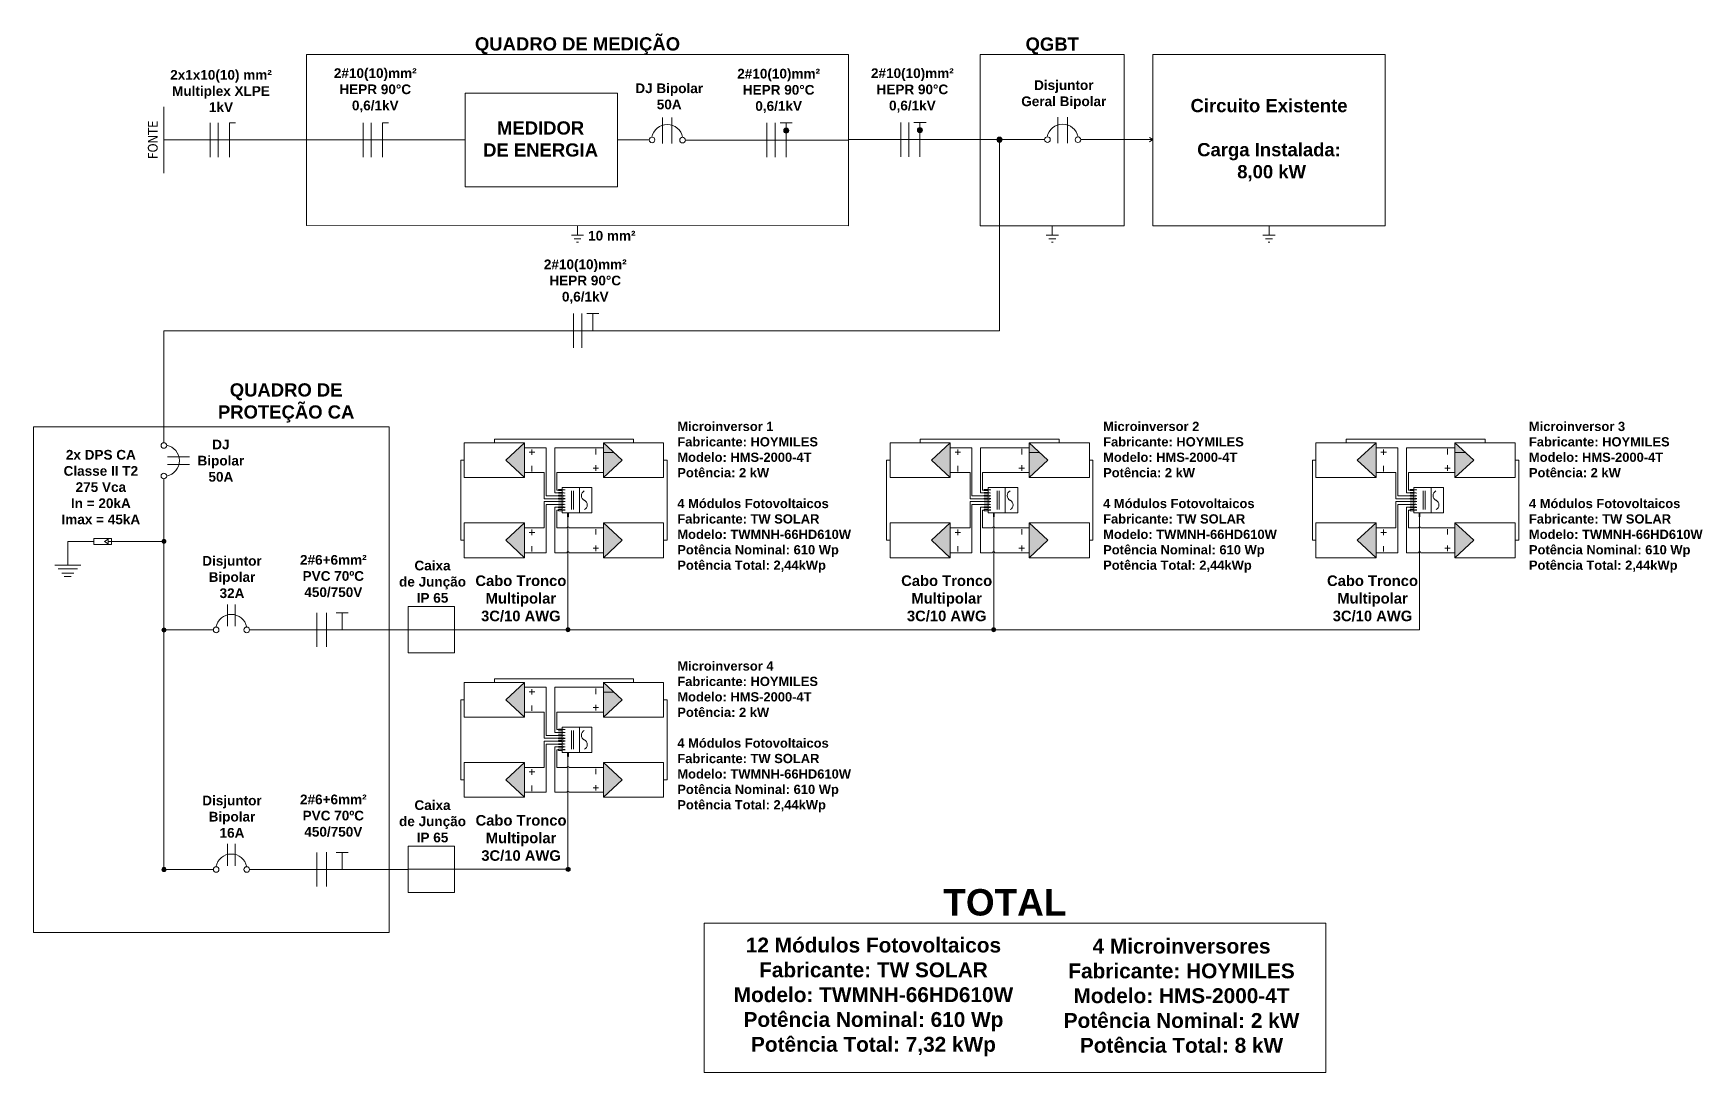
# Model space of a CAD drawing. Header units: millimetres. Extents: x 3949 to 5400, y -1969 to -943.
# Drawn here: x 5318.8 to 5400.1, y -1937.2 to -1886.6 of the extents above; entities that cross this region are included whole.
import ezdxf

# ---------------------------------------------------------------- set-up
doc = ezdxf.new("R2010")
doc.units = ezdxf.units.MM
doc.layers.add('DESENHO', color=7, linetype='Continuous', lineweight=0)
doc.styles.add('Annotative', font='arial.ttf')
doc.styles.add('PDF Arial', font='arial.ttf')
doc.styles.get("Standard").update_dxf_attribs({"font": 'arial.ttf'})

msp = doc.modelspace()

# ---------------------------------------------------------------- hatches: boundary and pattern name
at = {"layer": 'DESENHO', "lineweight": 0}
h = msp.add_hatch(color=256, dxfattribs=at)
h.dxf.hatch_style = 1
h.paths.add_polyline_path([(5355.499, -1891.204, 0.414214), (5355.374, -1891.329, 0.414214), (5355.499, -1891.454)])
h.paths.add_polyline_path([(5355.624, -1891.329, 0.414214), (5355.499, -1891.204), (5355.499, -1891.454, 0.414214)])
h = msp.add_hatch(color=256, dxfattribs=at)
h.dxf.hatch_style = 1
h.paths.add_polyline_path([(5362.013, -1891.181, 0.414214), (5361.888, -1891.306, 0.414214), (5362.013, -1891.431)])
h.paths.add_polyline_path([(5362.138, -1891.306, 0.414214), (5362.013, -1891.181), (5362.013, -1891.431, 0.414214)])
h = msp.add_hatch(color=256, dxfattribs=at)
h.dxf.hatch_style = 1
h.paths.add_polyline_path([(5366.011, -1891.77, 0.414214), (5365.886, -1891.645), (5365.886, -1891.895, 0.414214)])
h.paths.add_polyline_path([(5365.886, -1891.645, 0.414214), (5365.761, -1891.77, 0.414214), (5365.886, -1891.895)])
h = msp.add_hatch(color=7, dxfattribs=at)
h.dxf.hatch_style = 1
h.paths.add_polyline_path([(5341.831, -1907.38), (5342.746, -1908.225), (5342.746, -1906.536)])
h = msp.add_hatch(dxfattribs=at)
h.set_pattern_fill('ANGLE', scale=1.5, angle=180)
h.set_pattern_definition([(180, (9995.031, 900.95), (-4e-15, -10.4775), [7.62, -2.8575]), (270, (9995.031, 900.95), (10.4775, -4e-15), [7.62, -2.8575])])
h.paths.add_polyline_path([(5346.59, -1906.536), (5346.59, -1908.225), (5347.505, -1907.38)])
h = msp.add_hatch(color=7, dxfattribs=at)
h.dxf.hatch_style = 1
h.paths.add_polyline_path([(5347.505, -1907.38), (5346.59, -1906.536), (5346.59, -1908.225)])
h = msp.add_hatch(color=7, dxfattribs=at)
h.dxf.hatch_style = 1
h.paths.add_polyline_path([(5362.576, -1907.38), (5363.491, -1908.225), (5363.491, -1906.536)])
h = msp.add_hatch(dxfattribs=at)
h.set_pattern_fill('ANGLE', scale=1.5, angle=180)
h.set_pattern_definition([(180, (10015.776, 900.95), (-4e-15, -10.4775), [7.62, -2.8575]), (270, (10015.776, 900.95), (10.4775, -4e-15), [7.62, -2.8575])])
h.paths.add_polyline_path([(5367.334, -1906.536), (5367.334, -1908.225), (5368.25, -1907.38)])
h = msp.add_hatch(color=7, dxfattribs=at)
h.dxf.hatch_style = 1
h.paths.add_polyline_path([(5368.25, -1907.38), (5367.334, -1906.536), (5367.334, -1908.225)])
h = msp.add_hatch(color=7, dxfattribs=at)
h.dxf.hatch_style = 1
h.paths.add_polyline_path([(5383.321, -1907.38), (5384.236, -1908.225), (5384.236, -1906.536)])
h = msp.add_hatch(dxfattribs=at)
h.set_pattern_fill('ANGLE', scale=1.5, angle=180)
h.set_pattern_definition([(180, (10036.521, 900.95), (-4e-15, -10.4775), [7.62, -2.8575]), (270, (10036.521, 900.95), (10.4775, -4e-15), [7.62, -2.8575])])
h.paths.add_polyline_path([(5388.079, -1906.536), (5388.079, -1908.225), (5388.994, -1907.38)])
h = msp.add_hatch(color=7, dxfattribs=at)
h.dxf.hatch_style = 1
h.paths.add_polyline_path([(5388.994, -1907.38), (5388.079, -1906.536), (5388.079, -1908.225)])
h = msp.add_hatch(color=7, dxfattribs=at)
h.dxf.hatch_style = 1
h.paths.add_polyline_path([(5341.831, -1911.289), (5342.746, -1910.444), (5342.746, -1912.134)])
h = msp.add_hatch(color=7, dxfattribs=at)
h.dxf.hatch_style = 1
h.paths.add_polyline_path([(5347.505, -1911.289), (5346.59, -1912.134), (5346.59, -1910.444)])
h = msp.add_hatch(color=7, dxfattribs=at)
h.dxf.hatch_style = 1
h.paths.add_polyline_path([(5362.576, -1911.289), (5363.491, -1910.444), (5363.491, -1912.134)])
h = msp.add_hatch(color=7, dxfattribs=at)
h.dxf.hatch_style = 1
h.paths.add_polyline_path([(5368.25, -1911.289), (5367.334, -1912.134), (5367.334, -1910.444)])
h = msp.add_hatch(color=7, dxfattribs=at)
h.dxf.hatch_style = 1
h.paths.add_polyline_path([(5383.321, -1911.289), (5384.236, -1910.444), (5384.236, -1912.134)])
h = msp.add_hatch(color=7, dxfattribs=at)
h.dxf.hatch_style = 1
h.paths.add_polyline_path([(5388.994, -1911.289), (5388.079, -1912.134), (5388.079, -1910.444)])
h = msp.add_hatch(color=5, dxfattribs=at)
h.dxf.hatch_style = 1
h.paths.add_polyline_path([(5325.28, -1911.341, 1), (5325.081, -1911.341, 1)])
h = msp.add_hatch(color=5, dxfattribs=at)
h.dxf.hatch_style = 1
h.paths.add_polyline_path([(5325.28, -1915.655, 1), (5325.081, -1915.655, 1)])
h = msp.add_hatch(color=5, dxfattribs=at)
h.dxf.hatch_style = 1
h.paths.add_polyline_path([(5344.964, -1915.644, 1), (5344.765, -1915.644, 1)])
h = msp.add_hatch(color=5, dxfattribs=at)
h.dxf.hatch_style = 1
h.paths.add_polyline_path([(5365.708, -1915.644, 1), (5365.51, -1915.644, 1)])
h = msp.add_hatch(color=7, dxfattribs=at)
h.dxf.hatch_style = 1
h.paths.add_polyline_path([(5341.831, -1919.052), (5342.746, -1919.897), (5342.746, -1918.207)])
h = msp.add_hatch(dxfattribs=at)
h.set_pattern_fill('ANGLE', scale=1.5, angle=180)
h.set_pattern_definition([(180, (9995.031, 889.279), (-4e-15, -10.4775), [7.62, -2.8575]), (270, (9995.031, 889.279), (10.4775, -4e-15), [7.62, -2.8575])])
h.paths.add_polyline_path([(5346.59, -1918.207), (5346.59, -1919.897), (5347.505, -1919.052)])
h = msp.add_hatch(color=7, dxfattribs=at)
h.dxf.hatch_style = 1
h.paths.add_polyline_path([(5347.505, -1919.052), (5346.59, -1918.207), (5346.59, -1919.897)])
h = msp.add_hatch(color=7, dxfattribs=at)
h.dxf.hatch_style = 1
h.paths.add_polyline_path([(5341.831, -1922.961), (5342.746, -1922.116), (5342.746, -1923.806)])
h = msp.add_hatch(color=7, dxfattribs=at)
h.dxf.hatch_style = 1
h.paths.add_polyline_path([(5347.505, -1922.961), (5346.59, -1923.806), (5346.59, -1922.116)])
h = msp.add_hatch(color=5, dxfattribs=at)
h.dxf.hatch_style = 1
h.paths.add_polyline_path([(5325.28, -1927.326, 1), (5325.081, -1927.326, 1)])
h = msp.add_hatch(color=5, dxfattribs=at)
h.dxf.hatch_style = 1
h.paths.add_polyline_path([(5344.974, -1927.315, 1), (5344.775, -1927.315, 1)])

# ---------------------------------------------------------------- linework, layer by layer
for p, q in [((5325.18, -1893.4), (5325.18, -1890.175)), ((5349.473, -1891.956), (5349.473, -1890.689)), ((5349.929, -1891.956), (5349.929, -1890.689)), ((5368.737, -1891.939), (5368.737, -1890.672)), ((5369.193, -1891.939), (5369.193, -1890.672)), ((5327.431, -1892.622), (5327.431, -1890.953)), ((5327.826, -1892.622), (5327.826, -1890.953)), ((5328.369, -1892.622), (5328.369, -1890.953)), ((5328.369, -1890.953), (5328.666, -1890.953)), ((5334.886, -1892.622), (5334.886, -1890.953)), ((5335.281, -1892.622), (5335.281, -1890.953)), ((5335.824, -1892.622), (5335.824, -1890.953)), ((5335.824, -1890.953), (5336.121, -1890.953)), ((5354.56, -1892.627), (5354.56, -1890.958)), ((5354.955, -1892.627), (5354.955, -1890.958)), ((5355.202, -1890.958), (5355.499, -1890.958)), ((5355.499, -1892.627), (5355.499, -1890.958)), ((5355.499, -1890.958), (5355.795, -1890.958)), ((5361.074, -1892.605), (5361.074, -1890.936)), ((5361.469, -1892.605), (5361.469, -1890.936)), ((5361.716, -1890.936), (5362.013, -1890.936)), ((5362.013, -1892.605), (5362.013, -1890.936)), ((5362.013, -1890.936), (5362.31, -1890.936)), ((5373.356, -1891.77), (5373.189, -1891.668)), ((5373.189, -1891.878), (5373.356, -1891.77)), ((5345.138, -1901.916), (5345.138, -1900.247)), ((5345.533, -1901.916), (5345.533, -1900.247)), ((5345.78, -1900.247), (5346.076, -1900.247)), ((5346.076, -1901.082), (5346.076, -1900.247)), ((5346.076, -1900.247), (5346.373, -1900.247)), ((5321.76, -1911.341), (5320.497, -1911.341)), ((5332.628, -1916.485), (5332.628, -1914.817)), ((5333.103, -1916.485), (5333.103, -1914.816)), ((5333.567, -1914.817), (5333.864, -1914.817)), ((5333.864, -1915.651), (5333.864, -1914.817)), ((5333.864, -1914.817), (5334.16, -1914.817)), ((5332.628, -1928.157), (5332.628, -1926.488)), ((5333.103, -1928.156), (5333.103, -1926.487)), ((5333.567, -1926.488), (5333.864, -1926.488)), ((5333.864, -1927.323), (5333.864, -1926.488)), ((5333.864, -1926.488), (5334.16, -1926.488))]:
    msp.add_line(p, q, dxfattribs=at)
at = {"layer": 'DESENHO', "color": 5, "lineweight": 0}
for p, q in [((5325.18, -1891.787), (5339.858, -1891.787)), ((5348.824, -1891.787), (5347.282, -1891.787)), ((5358.535, -1891.793), (5350.584, -1891.793)), ((5358.535, -1891.77), (5368.088, -1891.77)), ((5365.886, -1891.77), (5365.886, -1901.082)), ((5369.848, -1891.77), (5373.356, -1891.77)), ((5325.18, -1901.082), (5325.18, -1906.532)), ((5325.18, -1901.082), (5365.886, -1901.082)), ((5342.746, -1906.777), (5343.802, -1906.777)), ((5343.802, -1906.777), (5343.802, -1909.118)), ((5344.221, -1908.976), (5344.221, -1906.777)), ((5344.221, -1906.777), (5346.59, -1906.777)), ((5363.491, -1906.777), (5364.547, -1906.777)), ((5364.547, -1906.777), (5364.547, -1909.118)), ((5364.966, -1908.976), (5364.966, -1906.777)), ((5364.966, -1906.777), (5367.334, -1906.777)), ((5384.236, -1906.777), (5385.291, -1906.777)), ((5385.291, -1906.777), (5385.291, -1909.118)), ((5385.711, -1908.976), (5385.711, -1906.777)), ((5385.711, -1906.777), (5388.079, -1906.777)), ((5325.18, -1908.292), (5325.18, -1927.426)), ((5343.707, -1907.984), (5342.746, -1907.984)), ((5343.707, -1909.26), (5343.707, -1907.984)), ((5346.59, -1907.984), (5344.316, -1907.984)), ((5344.316, -1907.984), (5344.316, -1908.841)), ((5364.452, -1907.984), (5363.491, -1907.984)), ((5364.452, -1909.26), (5364.452, -1907.984)), ((5367.334, -1907.984), (5365.061, -1907.984)), ((5365.061, -1907.984), (5365.061, -1908.841)), ((5385.197, -1907.984), (5384.236, -1907.984)), ((5385.197, -1909.26), (5385.197, -1907.984)), ((5388.079, -1907.984), (5385.806, -1907.984)), ((5385.806, -1907.984), (5385.806, -1908.841)), ((5344.397, -1909.26), (5343.707, -1909.26)), ((5344.397, -1909.396), (5343.707, -1909.396)), ((5343.707, -1909.396), (5343.707, -1910.686)), ((5343.802, -1909.118), (5344.397, -1909.118)), ((5344.397, -1908.976), (5344.221, -1908.976)), ((5344.316, -1908.841), (5344.397, -1908.841)), ((5365.142, -1909.26), (5364.452, -1909.26)), ((5365.142, -1909.396), (5364.452, -1909.396)), ((5364.452, -1909.396), (5364.452, -1910.686)), ((5364.547, -1909.118), (5365.142, -1909.118)), ((5365.142, -1908.976), (5364.966, -1908.976)), ((5365.061, -1908.841), (5365.142, -1908.841)), ((5385.887, -1909.26), (5385.197, -1909.26)), ((5385.887, -1909.396), (5385.197, -1909.396)), ((5385.197, -1909.396), (5385.197, -1910.686)), ((5385.291, -1909.118), (5385.887, -1909.118)), ((5385.887, -1908.976), (5385.711, -1908.976)), ((5385.806, -1908.841), (5385.887, -1908.841)), ((5343.802, -1909.545), (5344.397, -1909.545)), ((5343.802, -1911.892), (5343.802, -1909.545)), ((5344.397, -1909.68), (5344.221, -1909.68)), ((5344.221, -1909.68), (5344.221, -1911.892)), ((5344.316, -1910.686), (5344.316, -1909.822)), ((5344.316, -1909.822), (5344.397, -1909.822)), ((5344.864, -1910.147), (5344.864, -1915.644)), ((5364.547, -1909.545), (5365.142, -1909.545)), ((5364.547, -1911.892), (5364.547, -1909.545)), ((5365.142, -1909.68), (5364.966, -1909.68)), ((5364.966, -1909.68), (5364.966, -1911.892)), ((5365.061, -1910.686), (5365.061, -1909.822)), ((5365.061, -1909.822), (5365.142, -1909.822)), ((5365.609, -1910.147), (5365.609, -1915.644)), ((5385.291, -1909.545), (5385.887, -1909.545)), ((5385.291, -1911.892), (5385.291, -1909.545)), ((5385.887, -1909.68), (5385.711, -1909.68)), ((5385.711, -1909.68), (5385.711, -1911.892)), ((5385.806, -1910.686), (5385.806, -1909.822)), ((5385.806, -1909.822), (5385.887, -1909.822)), ((5386.354, -1910.147), (5386.354, -1915.644)), ((5343.707, -1910.686), (5342.746, -1910.686)), ((5344.81, -1910.686), (5344.316, -1910.686)), ((5346.59, -1910.686), (5344.918, -1910.686)), ((5364.452, -1910.686), (5363.491, -1910.686)), ((5365.555, -1910.686), (5365.061, -1910.686)), ((5367.334, -1910.686), (5365.663, -1910.686)), ((5385.197, -1910.686), (5384.236, -1910.686)), ((5386.3, -1910.686), (5385.806, -1910.686)), ((5388.079, -1910.686), (5386.408, -1910.686)), ((5322.63, -1911.341), (5325.18, -1911.341)), ((5342.746, -1911.892), (5343.802, -1911.892)), ((5344.221, -1911.892), (5344.81, -1911.892)), ((5344.918, -1911.892), (5346.59, -1911.892)), ((5363.491, -1911.892), (5364.547, -1911.892)), ((5364.966, -1911.892), (5365.555, -1911.892)), ((5365.663, -1911.892), (5367.334, -1911.892)), ((5384.236, -1911.892), (5385.291, -1911.892)), ((5385.711, -1911.892), (5386.3, -1911.892)), ((5386.408, -1911.892), (5388.079, -1911.892)), ((5325.18, -1915.655), (5327.59, -1915.653)), ((5329.35, -1915.651), (5337.082, -1915.644)), ((5337.082, -1915.644), (5344.765, -1915.644)), ((5344.765, -1915.644), (5365.609, -1915.644)), ((5365.51, -1915.644), (5386.354, -1915.644)), ((5342.746, -1918.449), (5343.802, -1918.449)), ((5343.802, -1918.449), (5343.802, -1920.79)), ((5344.221, -1920.648), (5344.221, -1918.449)), ((5344.221, -1918.449), (5346.59, -1918.449)), ((5343.707, -1919.655), (5342.746, -1919.655)), ((5343.707, -1920.932), (5343.707, -1919.655)), ((5346.59, -1919.655), (5344.316, -1919.655)), ((5344.316, -1919.655), (5344.316, -1920.512)), ((5343.802, -1920.79), (5344.397, -1920.79)), ((5344.397, -1920.648), (5344.221, -1920.648)), ((5344.316, -1920.512), (5344.397, -1920.512)), ((5344.397, -1920.932), (5343.707, -1920.932)), ((5344.397, -1921.067), (5343.707, -1921.067)), ((5343.707, -1921.067), (5343.707, -1922.358)), ((5343.802, -1921.216), (5344.397, -1921.216)), ((5343.802, -1923.564), (5343.802, -1921.216)), ((5344.397, -1921.352), (5344.221, -1921.352)), ((5344.221, -1921.352), (5344.221, -1923.564)), ((5344.316, -1922.358), (5344.316, -1921.494)), ((5344.316, -1921.494), (5344.397, -1921.494)), ((5343.707, -1922.358), (5342.746, -1922.358)), ((5344.81, -1922.358), (5344.316, -1922.358)), ((5344.864, -1921.818), (5344.864, -1927.315)), ((5346.59, -1922.358), (5344.918, -1922.358)), ((5342.746, -1923.564), (5343.802, -1923.564)), ((5344.221, -1923.564), (5344.81, -1923.564)), ((5344.918, -1923.564), (5346.59, -1923.564)), ((5325.18, -1927.326), (5327.59, -1927.324)), ((5329.35, -1927.323), (5337.082, -1927.316)), ((5337.093, -1927.315), (5344.775, -1927.315)), ((5344.775, -1927.315), (5344.974, -1927.315))]:
    msp.add_line(p, q, dxfattribs=at)
at = {"layer": 'DESENHO', "color": 3, "lineweight": 0}
for p, q in [((5345.329, -1896.426), (5345.329, -1895.961)), ((5368.459, -1896.426), (5368.459, -1895.964)), ((5379.019, -1896.426), (5379.019, -1895.964)), ((5345.286, -1896.766), (5345.371, -1896.766)), ((5368.417, -1896.765), (5368.502, -1896.765)), ((5378.977, -1896.765), (5379.062, -1896.765)), ((5348.056, -1906.364), (5341.28, -1906.364)), ((5341.28, -1906.364), (5341.28, -1906.536)), ((5348.056, -1906.536), (5348.056, -1906.364)), ((5368.801, -1906.364), (5362.025, -1906.364)), ((5362.025, -1906.364), (5362.025, -1906.536)), ((5368.801, -1906.536), (5368.801, -1906.364)), ((5389.546, -1906.364), (5382.769, -1906.364)), ((5382.769, -1906.364), (5382.769, -1906.536)), ((5389.546, -1906.536), (5389.546, -1906.364)), ((5339.813, -1907.38), (5339.642, -1907.38)), ((5339.642, -1907.38), (5339.642, -1911.289)), ((5349.694, -1907.38), (5349.523, -1907.38)), ((5349.694, -1911.289), (5349.694, -1907.38)), ((5360.558, -1907.38), (5360.386, -1907.38)), ((5360.386, -1907.38), (5360.386, -1911.289)), ((5370.439, -1907.38), (5370.267, -1907.38)), ((5370.439, -1911.289), (5370.439, -1907.38)), ((5381.303, -1907.38), (5381.131, -1907.38)), ((5381.131, -1907.38), (5381.131, -1911.289)), ((5391.184, -1907.38), (5391.012, -1907.38)), ((5391.184, -1911.289), (5391.184, -1907.38)), ((5320.497, -1911.341), (5320.497, -1912.503)), ((5339.642, -1911.289), (5339.813, -1911.289)), ((5349.523, -1911.289), (5349.694, -1911.289)), ((5360.386, -1911.289), (5360.558, -1911.289)), ((5370.267, -1911.289), (5370.439, -1911.289)), ((5381.131, -1911.289), (5381.303, -1911.289)), ((5391.012, -1911.289), (5391.184, -1911.289)), ((5348.056, -1918.036), (5341.28, -1918.036)), ((5341.28, -1918.036), (5341.28, -1918.207)), ((5348.056, -1918.207), (5348.056, -1918.036)), ((5339.813, -1919.052), (5339.642, -1919.052)), ((5339.642, -1919.052), (5339.642, -1922.961)), ((5349.694, -1919.052), (5349.523, -1919.052)), ((5349.694, -1922.961), (5349.694, -1919.052)), ((5339.642, -1922.961), (5339.813, -1922.961)), ((5349.523, -1922.961), (5349.694, -1922.961))]:
    msp.add_line(p, q, dxfattribs=at)
at = {"layer": 'DESENHO', "color": 7, "lineweight": 0}
for p, q in [((5346.59, -1907.359), (5346.59, -1906.533)), ((5367.334, -1907.359), (5367.334, -1906.533)), ((5388.079, -1907.359), (5388.079, -1906.533)), ((5342.746, -1907.402), (5342.746, -1908.227)), ((5363.491, -1907.402), (5363.491, -1908.227)), ((5384.236, -1907.402), (5384.236, -1908.227)), ((5342.746, -1911.268), (5342.746, -1910.442)), ((5363.491, -1911.268), (5363.491, -1910.442)), ((5384.236, -1911.268), (5384.236, -1910.442)), ((5346.59, -1911.311), (5346.59, -1912.136)), ((5367.334, -1911.311), (5367.334, -1912.136)), ((5388.079, -1911.311), (5388.079, -1912.136)), ((5346.59, -1919.031), (5346.59, -1918.205)), ((5342.746, -1919.073), (5342.746, -1919.899)), ((5342.746, -1922.939), (5342.746, -1922.114)), ((5346.59, -1922.982), (5346.59, -1923.808))]:
    msp.add_line(p, q, dxfattribs=at)
at = {"layer": 'DESENHO', "color": 18, "lineweight": 0, "true_color": 0x000000}
for p, q in [((5322.465, -1911.23), (5322.278, -1911.341)), ((5322.278, -1911.341), (5322.465, -1911.453)), ((5322.465, -1911.23), (5322.465, -1911.453)), ((5322.63, -1911.341), (5322.465, -1911.341))]:
    msp.add_line(p, q, dxfattribs=at)
at = {"layer": 'DESENHO', "lineweight": 0}
for points in [[(5358.535, -1895.964), (5332.122, -1895.958), (5332.122, -1887.616), (5358.535, -1887.622)], [(5364.95, -1887.622), (5371.968, -1887.622), (5371.968, -1895.964), (5364.95, -1895.964)], [(5384.682, -1887.622), (5373.356, -1887.622), (5373.356, -1895.964), (5384.682, -1895.964)], [(5347.282, -1889.5), (5339.858, -1889.5), (5339.858, -1894.075), (5347.282, -1894.075)], [(5336.15, -1930.397), (5318.821, -1930.397), (5318.821, -1905.76), (5336.15, -1905.76)], [(5339.813, -1906.536), (5342.746, -1906.536), (5342.746, -1908.225), (5339.813, -1908.225)], [(5349.523, -1908.225), (5346.59, -1908.225), (5346.59, -1906.536), (5349.523, -1906.536)], [(5360.558, -1906.536), (5363.491, -1906.536), (5363.491, -1908.225), (5360.558, -1908.225)], [(5370.267, -1908.225), (5367.334, -1908.225), (5367.334, -1906.536), (5370.267, -1906.536)], [(5381.303, -1906.536), (5384.236, -1906.536), (5384.236, -1908.225), (5381.303, -1908.225)], [(5391.012, -1908.225), (5388.079, -1908.225), (5388.079, -1906.536), (5391.012, -1906.536)], [(5339.813, -1912.134), (5342.746, -1912.134), (5342.746, -1910.444), (5339.813, -1910.444)], [(5349.523, -1910.444), (5346.59, -1910.444), (5346.59, -1912.134), (5349.523, -1912.134)], [(5360.558, -1912.134), (5363.491, -1912.134), (5363.491, -1910.444), (5360.558, -1910.444)], [(5370.267, -1910.444), (5367.334, -1910.444), (5367.334, -1912.134), (5370.267, -1912.134)], [(5381.303, -1912.134), (5384.236, -1912.134), (5384.236, -1910.444), (5381.303, -1910.444)], [(5391.012, -1910.444), (5388.079, -1910.444), (5388.079, -1912.134), (5391.012, -1912.134)], [(5322.63, -1911.49), (5321.76, -1911.49), (5321.76, -1911.193), (5322.63, -1911.193)], [(5337.082, -1914.516), (5339.337, -1914.516), (5339.337, -1916.771), (5337.082, -1916.771)], [(5339.813, -1918.207), (5342.746, -1918.207), (5342.746, -1919.897), (5339.813, -1919.897)], [(5349.523, -1919.897), (5346.59, -1919.897), (5346.59, -1918.207), (5349.523, -1918.207)], [(5339.813, -1923.806), (5342.746, -1923.806), (5342.746, -1922.116), (5339.813, -1922.116)], [(5349.523, -1922.116), (5346.59, -1922.116), (5346.59, -1923.806), (5349.523, -1923.806)], [(5337.082, -1926.188), (5339.337, -1926.188), (5339.337, -1928.443), (5337.082, -1928.443)], [(5351.496, -1929.942), (5381.79, -1929.942), (5381.79, -1937.218), (5351.496, -1937.218)]]:
    msp.add_lwpolyline(points, close=True, dxfattribs=at)
at = {"layer": 'DESENHO', "color": 3, "lineweight": 0}
for points in [[(5345.032, -1896.426), (5345.329, -1896.426), (5345.626, -1896.426)], [(5345.159, -1896.596), (5345.329, -1896.596), (5345.499, -1896.596)], [(5368.162, -1896.426), (5368.459, -1896.426), (5368.756, -1896.426)], [(5368.289, -1896.595), (5368.459, -1896.595), (5368.629, -1896.595)], [(5378.722, -1896.426), (5379.019, -1896.426), (5379.316, -1896.426)], [(5378.849, -1896.595), (5379.019, -1896.595), (5379.189, -1896.595)]]:
    msp.add_lwpolyline(points, dxfattribs=at)
at = {"layer": 'DESENHO', "color": 18, "lineweight": 0, "true_color": 0x000000}
for points in [[(5342.746, -1906.536), (5341.831, -1907.38), (5342.746, -1908.225)], [(5346.59, -1908.225), (5347.505, -1907.38), (5346.59, -1906.536)], [(5363.491, -1906.536), (5362.576, -1907.38), (5363.491, -1908.225)], [(5367.334, -1908.225), (5368.25, -1907.38), (5367.334, -1906.536)], [(5384.236, -1906.536), (5383.321, -1907.38), (5384.236, -1908.225)], [(5388.079, -1908.225), (5388.994, -1907.38), (5388.079, -1906.536)], [(5342.746, -1912.134), (5341.831, -1911.289), (5342.746, -1910.444)], [(5346.59, -1910.444), (5347.505, -1911.289), (5346.59, -1912.134)], [(5363.491, -1912.134), (5362.576, -1911.289), (5363.491, -1910.444)], [(5367.334, -1910.444), (5368.25, -1911.289), (5367.334, -1912.134)], [(5384.236, -1912.134), (5383.321, -1911.289), (5384.236, -1910.444)], [(5388.079, -1910.444), (5388.994, -1911.289), (5388.079, -1912.134)], [(5342.746, -1918.207), (5341.831, -1919.052), (5342.746, -1919.897)], [(5346.59, -1919.897), (5347.505, -1919.052), (5346.59, -1918.207)], [(5342.746, -1923.806), (5341.831, -1922.961), (5342.746, -1922.116)], [(5346.59, -1922.116), (5347.505, -1922.961), (5346.59, -1923.806)]]:
    msp.add_lwpolyline(points, dxfattribs=at)
at = {"layer": 'DESENHO', "color": 7, "lineweight": 0}
for points in [[(5343.112, -1906.86), (5343.112, -1907.131)], [(5346.224, -1907.104), (5346.224, -1906.833)], [(5363.856, -1906.86), (5363.856, -1907.131)], [(5366.969, -1907.104), (5366.969, -1906.833)], [(5384.601, -1906.86), (5384.601, -1907.131)], [(5387.714, -1907.104), (5387.714, -1906.833)], [(5326.425, -1907.226), (5325.355, -1907.226)], [(5326.425, -1907.588), (5325.355, -1907.588)], [(5343.247, -1906.996), (5342.976, -1906.996)], [(5343.112, -1907.659), (5343.112, -1907.929)], [(5346.089, -1907.767), (5346.36, -1907.767)], [(5346.224, -1907.902), (5346.224, -1907.632)], [(5363.992, -1906.996), (5363.721, -1906.996)], [(5363.856, -1907.659), (5363.856, -1907.929)], [(5366.834, -1907.767), (5367.104, -1907.767)], [(5366.969, -1907.902), (5366.969, -1907.632)], [(5384.737, -1906.996), (5384.466, -1906.996)], [(5384.601, -1907.659), (5384.601, -1907.929)], [(5387.578, -1907.767), (5387.849, -1907.767)], [(5387.714, -1907.902), (5387.714, -1907.632)], [(5344.654, -1908.848), (5344.654, -1908.821), (5344.668, -1908.834), (5344.641, -1908.834), (5344.614, -1908.834)], [(5344.654, -1908.996), (5344.654, -1908.969), (5344.668, -1908.983), (5344.641, -1908.983), (5344.614, -1908.983)], [(5344.641, -1909.118), (5344.614, -1909.118)], [(5344.641, -1909.267), (5344.614, -1909.267)], [(5344.641, -1909.402), (5344.614, -1909.402)], [(5344.627, -1908.821), (5344.627, -1908.848)], [(5344.627, -1909.105), (5344.627, -1909.132)], [(5344.627, -1909.389), (5344.627, -1909.416)], [(5344.668, -1909.105), (5344.654, -1909.105), (5344.654, -1909.118), (5344.641, -1909.118), (5344.654, -1909.132), (5344.668, -1909.132)], [(5344.668, -1909.24), (5344.654, -1909.24), (5344.654, -1909.254), (5344.641, -1909.267), (5344.654, -1909.281), (5344.668, -1909.281), (5344.668, -1909.267)], [(5344.668, -1909.389), (5344.654, -1909.375), (5344.654, -1909.389), (5344.654, -1909.402), (5344.668, -1909.416), (5344.641, -1909.416)], [(5344.695, -1908.848), (5344.695, -1908.821), (5344.682, -1908.848), (5344.682, -1908.821)], [(5344.695, -1908.996), (5344.695, -1908.969), (5344.682, -1908.996), (5344.682, -1908.969)], [(5344.695, -1909.132), (5344.695, -1909.105), (5344.682, -1909.132), (5344.682, -1909.105)], [(5344.695, -1909.281), (5344.695, -1909.24), (5344.682, -1909.281), (5344.682, -1909.24)], [(5344.695, -1909.416), (5344.695, -1909.375), (5344.682, -1909.416), (5344.682, -1909.375)], [(5344.709, -1908.821), (5344.709, -1908.848)], [(5344.709, -1908.969), (5344.709, -1908.996)], [(5344.709, -1909.105), (5344.709, -1909.132)], [(5344.709, -1909.24), (5344.709, -1909.281)], [(5344.709, -1909.375), (5344.709, -1909.416)], [(5345.033, -1908.875), (5345.033, -1909.795)], [(5345.128, -1908.875), (5345.128, -1909.795)], [(5345.426, -1909.957), (5345.426, -1908.712)], [(5365.399, -1908.848), (5365.399, -1908.821), (5365.413, -1908.834), (5365.386, -1908.834), (5365.359, -1908.834)], [(5365.399, -1908.996), (5365.399, -1908.969), (5365.413, -1908.983), (5365.386, -1908.983), (5365.359, -1908.983)], [(5365.386, -1909.118), (5365.359, -1909.118)], [(5365.386, -1909.267), (5365.359, -1909.267)], [(5365.386, -1909.402), (5365.359, -1909.402)], [(5365.372, -1908.821), (5365.372, -1908.848)], [(5365.372, -1909.105), (5365.372, -1909.132)], [(5365.372, -1909.389), (5365.372, -1909.416)], [(5365.413, -1909.105), (5365.399, -1909.105), (5365.399, -1909.118), (5365.386, -1909.118), (5365.399, -1909.132), (5365.413, -1909.132)], [(5365.413, -1909.24), (5365.399, -1909.24), (5365.399, -1909.254), (5365.386, -1909.267), (5365.399, -1909.281), (5365.413, -1909.281), (5365.413, -1909.267)], [(5365.413, -1909.389), (5365.399, -1909.375), (5365.399, -1909.389), (5365.399, -1909.402), (5365.413, -1909.416), (5365.386, -1909.416)], [(5365.44, -1908.848), (5365.44, -1908.821), (5365.426, -1908.848), (5365.426, -1908.821)], [(5365.44, -1908.996), (5365.44, -1908.969), (5365.426, -1908.996), (5365.426, -1908.969)], [(5365.44, -1909.132), (5365.44, -1909.105), (5365.426, -1909.132), (5365.426, -1909.105)], [(5365.44, -1909.281), (5365.44, -1909.24), (5365.426, -1909.281), (5365.426, -1909.24)], [(5365.44, -1909.416), (5365.44, -1909.375), (5365.426, -1909.416), (5365.426, -1909.375)], [(5365.453, -1908.821), (5365.453, -1908.848)], [(5365.453, -1908.969), (5365.453, -1908.996)], [(5365.453, -1909.105), (5365.453, -1909.132)], [(5365.453, -1909.24), (5365.453, -1909.281)], [(5365.453, -1909.375), (5365.453, -1909.416)], [(5365.778, -1908.875), (5365.778, -1909.795)], [(5365.873, -1908.875), (5365.873, -1909.795)], [(5366.171, -1909.957), (5366.171, -1908.712)], [(5386.144, -1908.848), (5386.144, -1908.821), (5386.158, -1908.834), (5386.13, -1908.834), (5386.103, -1908.834)], [(5386.144, -1908.996), (5386.144, -1908.969), (5386.158, -1908.983), (5386.13, -1908.983), (5386.103, -1908.983)], [(5386.13, -1909.118), (5386.103, -1909.118)], [(5386.13, -1909.267), (5386.103, -1909.267)], [(5386.13, -1909.402), (5386.103, -1909.402)], [(5386.117, -1908.821), (5386.117, -1908.848)], [(5386.117, -1909.105), (5386.117, -1909.132)], [(5386.117, -1909.389), (5386.117, -1909.416)], [(5386.158, -1909.105), (5386.144, -1909.105), (5386.144, -1909.118), (5386.13, -1909.118), (5386.144, -1909.132), (5386.158, -1909.132)], [(5386.158, -1909.24), (5386.144, -1909.24), (5386.144, -1909.254), (5386.13, -1909.267), (5386.144, -1909.281), (5386.158, -1909.281), (5386.158, -1909.267)], [(5386.158, -1909.389), (5386.144, -1909.375), (5386.144, -1909.389), (5386.144, -1909.402), (5386.158, -1909.416), (5386.13, -1909.416)], [(5386.185, -1908.848), (5386.185, -1908.821), (5386.171, -1908.848), (5386.171, -1908.821)], [(5386.185, -1908.996), (5386.185, -1908.969), (5386.171, -1908.996), (5386.171, -1908.969)], [(5386.185, -1909.132), (5386.185, -1909.105), (5386.171, -1909.132), (5386.171, -1909.105)], [(5386.185, -1909.281), (5386.185, -1909.24), (5386.171, -1909.281), (5386.171, -1909.24)], [(5386.185, -1909.416), (5386.185, -1909.375), (5386.171, -1909.416), (5386.171, -1909.375)], [(5386.198, -1908.821), (5386.198, -1908.848)], [(5386.198, -1908.969), (5386.198, -1908.996)], [(5386.198, -1909.105), (5386.198, -1909.132)], [(5386.198, -1909.24), (5386.198, -1909.281)], [(5386.198, -1909.375), (5386.198, -1909.416)], [(5386.523, -1908.875), (5386.523, -1909.795)], [(5386.618, -1908.875), (5386.618, -1909.795)], [(5386.915, -1909.957), (5386.915, -1908.712)], [(5344.641, -1909.538), (5344.614, -1909.538)], [(5344.641, -1909.687), (5344.614, -1909.687)], [(5344.641, -1909.822), (5344.614, -1909.822)], [(5344.627, -1909.66), (5344.627, -1909.7)], [(5344.668, -1909.524), (5344.654, -1909.524), (5344.654, -1909.538), (5344.668, -1909.551), (5344.641, -1909.551)], [(5344.668, -1909.66), (5344.654, -1909.66), (5344.654, -1909.7)], [(5344.668, -1909.808), (5344.654, -1909.808), (5344.654, -1909.795), (5344.654, -1909.835)], [(5344.695, -1909.551), (5344.695, -1909.524), (5344.682, -1909.551), (5344.682, -1909.524)], [(5344.695, -1909.7), (5344.695, -1909.66), (5344.682, -1909.7), (5344.682, -1909.66)], [(5344.695, -1909.835), (5344.695, -1909.795), (5344.682, -1909.835), (5344.682, -1909.795)], [(5344.709, -1909.524), (5344.709, -1909.551)], [(5344.709, -1909.66), (5344.709, -1909.7)], [(5344.709, -1909.795), (5344.709, -1909.835)], [(5365.386, -1909.538), (5365.359, -1909.538)], [(5365.386, -1909.687), (5365.359, -1909.687)], [(5365.386, -1909.822), (5365.359, -1909.822)], [(5365.372, -1909.66), (5365.372, -1909.7)], [(5365.413, -1909.524), (5365.399, -1909.524), (5365.399, -1909.538), (5365.413, -1909.551), (5365.386, -1909.551)], [(5365.413, -1909.66), (5365.399, -1909.66), (5365.399, -1909.7)], [(5365.413, -1909.808), (5365.399, -1909.808), (5365.399, -1909.795), (5365.399, -1909.835)], [(5365.44, -1909.551), (5365.44, -1909.524), (5365.426, -1909.551), (5365.426, -1909.524)], [(5365.44, -1909.7), (5365.44, -1909.66), (5365.426, -1909.7), (5365.426, -1909.66)], [(5365.44, -1909.835), (5365.44, -1909.795), (5365.426, -1909.835), (5365.426, -1909.795)], [(5365.453, -1909.524), (5365.453, -1909.551)], [(5365.453, -1909.66), (5365.453, -1909.7)], [(5365.453, -1909.795), (5365.453, -1909.835)], [(5386.13, -1909.538), (5386.103, -1909.538)], [(5386.13, -1909.687), (5386.103, -1909.687)], [(5386.13, -1909.822), (5386.103, -1909.822)], [(5386.117, -1909.66), (5386.117, -1909.7)], [(5386.158, -1909.524), (5386.144, -1909.524), (5386.144, -1909.538), (5386.158, -1909.551), (5386.13, -1909.551)], [(5386.158, -1909.66), (5386.144, -1909.66), (5386.144, -1909.7)], [(5386.158, -1909.808), (5386.144, -1909.808), (5386.144, -1909.795), (5386.144, -1909.835)], [(5386.185, -1909.551), (5386.185, -1909.524), (5386.171, -1909.551), (5386.171, -1909.524)], [(5386.185, -1909.7), (5386.185, -1909.66), (5386.171, -1909.7), (5386.171, -1909.66)], [(5386.185, -1909.835), (5386.185, -1909.795), (5386.171, -1909.835), (5386.171, -1909.795)], [(5386.198, -1909.524), (5386.198, -1909.551)], [(5386.198, -1909.66), (5386.198, -1909.7)], [(5386.198, -1909.795), (5386.198, -1909.835)], [(5343.247, -1910.902), (5342.976, -1910.902)], [(5343.112, -1910.767), (5343.112, -1911.038)], [(5346.224, -1911.013), (5346.224, -1910.742)], [(5363.992, -1910.902), (5363.721, -1910.902)], [(5363.856, -1910.767), (5363.856, -1911.038)], [(5366.969, -1911.013), (5366.969, -1910.742)], [(5384.737, -1910.902), (5384.466, -1910.902)], [(5384.601, -1910.767), (5384.601, -1911.038)], [(5387.714, -1911.013), (5387.714, -1910.742)], [(5343.112, -1911.566), (5343.112, -1911.836)], [(5346.224, -1911.811), (5346.224, -1911.541)], [(5363.856, -1911.566), (5363.856, -1911.836)], [(5366.969, -1911.811), (5366.969, -1911.541)], [(5384.601, -1911.566), (5384.601, -1911.836)], [(5387.714, -1911.811), (5387.714, -1911.541)], [(5328.284, -1914.407), (5328.284, -1915.477)], [(5328.646, -1914.407), (5328.646, -1915.477)], [(5343.247, -1918.667), (5342.976, -1918.667)], [(5343.112, -1918.532), (5343.112, -1918.803)], [(5346.224, -1918.776), (5346.224, -1918.505)], [(5343.112, -1919.33), (5343.112, -1919.601)], [(5346.089, -1919.439), (5346.36, -1919.439)], [(5346.224, -1919.574), (5346.224, -1919.303)], [(5344.654, -1920.519), (5344.654, -1920.492), (5344.668, -1920.506), (5344.641, -1920.506), (5344.614, -1920.506)], [(5344.654, -1920.668), (5344.654, -1920.641), (5344.668, -1920.655), (5344.641, -1920.655), (5344.614, -1920.655)], [(5344.641, -1920.79), (5344.614, -1920.79)], [(5344.627, -1920.492), (5344.627, -1920.519)], [(5344.627, -1920.776), (5344.627, -1920.803)], [(5344.668, -1920.776), (5344.654, -1920.776), (5344.654, -1920.79), (5344.641, -1920.79), (5344.654, -1920.803), (5344.668, -1920.803)], [(5344.695, -1920.519), (5344.695, -1920.492), (5344.682, -1920.519), (5344.682, -1920.492)], [(5344.695, -1920.668), (5344.695, -1920.641), (5344.682, -1920.668), (5344.682, -1920.641)], [(5344.695, -1920.803), (5344.695, -1920.776), (5344.682, -1920.803), (5344.682, -1920.776)], [(5344.709, -1920.492), (5344.709, -1920.519)], [(5344.709, -1920.641), (5344.709, -1920.668)], [(5344.709, -1920.776), (5344.709, -1920.803)], [(5345.033, -1920.546), (5345.033, -1921.467)], [(5345.128, -1920.546), (5345.128, -1921.467)], [(5345.426, -1921.629), (5345.426, -1920.384)], [(5344.641, -1920.939), (5344.614, -1920.939)], [(5344.641, -1921.074), (5344.614, -1921.074)], [(5344.641, -1921.209), (5344.614, -1921.209)], [(5344.641, -1921.358), (5344.614, -1921.358)], [(5344.641, -1921.494), (5344.614, -1921.494)], [(5344.627, -1921.061), (5344.627, -1921.088)], [(5344.627, -1921.331), (5344.627, -1921.372)], [(5344.668, -1920.912), (5344.654, -1920.912), (5344.654, -1920.925), (5344.641, -1920.939), (5344.654, -1920.952), (5344.668, -1920.952), (5344.668, -1920.939)], [(5344.668, -1921.061), (5344.654, -1921.047), (5344.654, -1921.061), (5344.654, -1921.074), (5344.668, -1921.088), (5344.641, -1921.088)], [(5344.668, -1921.196), (5344.654, -1921.196), (5344.654, -1921.209), (5344.668, -1921.223), (5344.641, -1921.223)], [(5344.668, -1921.331), (5344.654, -1921.331), (5344.654, -1921.372)], [(5344.668, -1921.48), (5344.654, -1921.48), (5344.654, -1921.467), (5344.654, -1921.507)], [(5344.695, -1920.952), (5344.695, -1920.912), (5344.682, -1920.952), (5344.682, -1920.912)], [(5344.695, -1921.088), (5344.695, -1921.047), (5344.682, -1921.088), (5344.682, -1921.047)], [(5344.695, -1921.223), (5344.695, -1921.196), (5344.682, -1921.223), (5344.682, -1921.196)], [(5344.695, -1921.372), (5344.695, -1921.331), (5344.682, -1921.372), (5344.682, -1921.331)], [(5344.695, -1921.507), (5344.695, -1921.467), (5344.682, -1921.507), (5344.682, -1921.467)], [(5344.709, -1920.912), (5344.709, -1920.952)], [(5344.709, -1921.047), (5344.709, -1921.088)], [(5344.709, -1921.196), (5344.709, -1921.223)], [(5344.709, -1921.331), (5344.709, -1921.372)], [(5344.709, -1921.467), (5344.709, -1921.507)], [(5346.224, -1922.684), (5346.224, -1922.414)], [(5343.247, -1922.574), (5342.976, -1922.574)], [(5343.112, -1922.439), (5343.112, -1922.709)], [(5343.112, -1923.237), (5343.112, -1923.508)], [(5346.224, -1923.483), (5346.224, -1923.212)], [(5328.284, -1926.079), (5328.284, -1927.149)], [(5328.646, -1926.079), (5328.646, -1927.149)]]:
    msp.add_lwpolyline(points, dxfattribs=at)
for points in [[(5344.587, -1908.861), (5344.587, -1908.821), (5344.397, -1908.821), (5344.397, -1908.861)], [(5344.587, -1908.996), (5344.587, -1908.956), (5344.397, -1908.956), (5344.397, -1908.996)], [(5344.587, -1909.145), (5344.587, -1909.091), (5344.397, -1909.091), (5344.397, -1909.145)], [(5344.587, -1909.281), (5344.587, -1909.24), (5344.397, -1909.24), (5344.397, -1909.281)], [(5344.587, -1909.416), (5344.587, -1909.375), (5344.397, -1909.375), (5344.397, -1909.416)], [(5346.035, -1909.957), (5346.035, -1908.712), (5344.587, -1908.712), (5344.587, -1909.957)], [(5365.332, -1908.861), (5365.332, -1908.821), (5365.142, -1908.821), (5365.142, -1908.861)], [(5365.332, -1908.996), (5365.332, -1908.956), (5365.142, -1908.956), (5365.142, -1908.996)], [(5365.332, -1909.145), (5365.332, -1909.091), (5365.142, -1909.091), (5365.142, -1909.145)], [(5365.332, -1909.281), (5365.332, -1909.24), (5365.142, -1909.24), (5365.142, -1909.281)], [(5365.332, -1909.416), (5365.332, -1909.375), (5365.142, -1909.375), (5365.142, -1909.416)], [(5366.78, -1909.957), (5366.78, -1908.712), (5365.332, -1908.712), (5365.332, -1909.957)], [(5386.076, -1908.861), (5386.076, -1908.821), (5385.887, -1908.821), (5385.887, -1908.861)], [(5386.076, -1908.996), (5386.076, -1908.956), (5385.887, -1908.956), (5385.887, -1908.996)], [(5386.076, -1909.145), (5386.076, -1909.091), (5385.887, -1909.091), (5385.887, -1909.145)], [(5386.076, -1909.281), (5386.076, -1909.24), (5385.887, -1909.24), (5385.887, -1909.281)], [(5386.076, -1909.416), (5386.076, -1909.375), (5385.887, -1909.375), (5385.887, -1909.416)], [(5387.524, -1909.957), (5387.524, -1908.712), (5386.076, -1908.712), (5386.076, -1909.957)], [(5344.587, -1909.565), (5344.587, -1909.524), (5344.397, -1909.524), (5344.397, -1909.565)], [(5344.587, -1909.7), (5344.587, -1909.66), (5344.397, -1909.66), (5344.397, -1909.7)], [(5344.587, -1909.849), (5344.587, -1909.795), (5344.397, -1909.795), (5344.397, -1909.849)], [(5344.844, -1910.147), (5344.884, -1910.147), (5344.884, -1909.957), (5344.844, -1909.957)], [(5365.332, -1909.565), (5365.332, -1909.524), (5365.142, -1909.524), (5365.142, -1909.565)], [(5365.332, -1909.7), (5365.332, -1909.66), (5365.142, -1909.66), (5365.142, -1909.7)], [(5365.332, -1909.849), (5365.332, -1909.795), (5365.142, -1909.795), (5365.142, -1909.849)], [(5365.589, -1910.147), (5365.629, -1910.147), (5365.629, -1909.957), (5365.589, -1909.957)], [(5386.076, -1909.565), (5386.076, -1909.524), (5385.887, -1909.524), (5385.887, -1909.565)], [(5386.076, -1909.7), (5386.076, -1909.66), (5385.887, -1909.66), (5385.887, -1909.7)], [(5386.076, -1909.849), (5386.076, -1909.795), (5385.887, -1909.795), (5385.887, -1909.849)], [(5386.333, -1910.147), (5386.374, -1910.147), (5386.374, -1909.957), (5386.333, -1909.957)], [(5344.587, -1920.533), (5344.587, -1920.492), (5344.397, -1920.492), (5344.397, -1920.533)], [(5344.587, -1920.668), (5344.587, -1920.628), (5344.397, -1920.628), (5344.397, -1920.668)], [(5344.587, -1920.817), (5344.587, -1920.763), (5344.397, -1920.763), (5344.397, -1920.817)], [(5346.035, -1921.629), (5346.035, -1920.384), (5344.587, -1920.384), (5344.587, -1921.629)], [(5344.587, -1920.952), (5344.587, -1920.912), (5344.397, -1920.912), (5344.397, -1920.952)], [(5344.587, -1921.088), (5344.587, -1921.047), (5344.397, -1921.047), (5344.397, -1921.088)], [(5344.587, -1921.236), (5344.587, -1921.196), (5344.397, -1921.196), (5344.397, -1921.236)], [(5344.587, -1921.372), (5344.587, -1921.331), (5344.397, -1921.331), (5344.397, -1921.372)], [(5344.587, -1921.521), (5344.587, -1921.467), (5344.397, -1921.467), (5344.397, -1921.521)], [(5344.844, -1921.818), (5344.884, -1921.818), (5344.884, -1921.629), (5344.844, -1921.629)]]:
    msp.add_lwpolyline(points, close=True, dxfattribs=at)
at = {"layer": 'DESENHO', "lineweight": 0}
for points in [[(5346.089, -1911.676), (5346.36, -1911.676)], [(5366.834, -1911.676), (5367.104, -1911.676)], [(5387.578, -1911.676), (5387.849, -1911.676)], [(5321.134, -1912.503), (5319.861, -1912.503)], [(5320.03, -1912.673), (5320.497, -1912.673), (5320.964, -1912.673)], [(5320.2, -1912.885), (5320.497, -1912.885), (5320.794, -1912.885)], [(5320.327, -1913.055), (5320.497, -1913.055), (5320.667, -1913.055)], [(5346.089, -1923.348), (5346.36, -1923.348)]]:
    msp.add_lwpolyline(points, dxfattribs=at)
for centre, radius in [((5355.499, -1891.329), 0.125), ((5362.013, -1891.306), 0.125), ((5348.961, -1891.787), 0.137), ((5350.447, -1891.793), 0.137), ((5365.886, -1891.77), 0.125), ((5368.225, -1891.77), 0.137), ((5369.711, -1891.775), 0.137), ((5325.18, -1906.669), 0.137), ((5325.18, -1908.155), 0.137), ((5327.727, -1915.653), 0.137), ((5329.213, -1915.653), 0.137), ((5327.727, -1927.324), 0.137), ((5329.213, -1927.324), 0.137)]:
    msp.add_circle(centre, radius, dxfattribs=at)
at = {"layer": 'DESENHO', "color": 5, "lineweight": 0}
for centre in [(5325.18, -1911.341), (5325.18, -1915.655), (5344.864, -1915.644), (5365.609, -1915.644), (5365.609, -1915.644), (5325.18, -1927.326), (5344.875, -1927.315)]:
    msp.add_circle(centre, 0.0994, dxfattribs=at)
at = {"layer": 'DESENHO', "lineweight": 0}
for centre, start, end in [((5349.699, -1891.795), 10.54292, 169.09877), ((5368.963, -1891.778), 10.54292, 169.09877), ((5325.172, -1907.407), 280.93582, 79.09877), ((5328.465, -1915.66), 10.93582, 169.09877), ((5328.465, -1927.332), 10.93582, 169.09877)]:
    msp.add_arc(centre, 0.763, start, end, dxfattribs=at)
at = {"layer": 'DESENHO', "color": 5, "lineweight": 0}
for centre, start, end in [((5344.864, -1910.688), 2.09196, 177.90804), ((5365.609, -1910.688), 2.09196, 177.90804), ((5386.354, -1910.688), 2.09196, 177.90804), ((5344.864, -1911.892), 0, 180), ((5365.609, -1911.892), 0, 180), ((5386.354, -1911.892), 0, 180), ((5344.864, -1922.36), 2.09196, 177.90804), ((5344.864, -1923.564), 0, 180)]:
    msp.add_arc(centre, 0.054, start, end, dxfattribs=at)
at = {"layer": 'DESENHO', "color": 18, "lineweight": 0, "true_color": 0x000000}
for points in [[(5345.521, -1909.105), (5345.521, -1909.01), (5345.575, -1908.929), (5345.656, -1908.875)], [(5345.669, -1909.348), (5345.575, -1909.294), (5345.521, -1909.213), (5345.521, -1909.105)], [(5345.669, -1909.335), (5345.751, -1909.375), (5345.805, -1909.47), (5345.805, -1909.565)], [(5366.265, -1909.105), (5366.265, -1909.01), (5366.319, -1908.929), (5366.401, -1908.875)], [(5366.414, -1909.348), (5366.319, -1909.294), (5366.265, -1909.213), (5366.265, -1909.105)], [(5366.414, -1909.335), (5366.495, -1909.375), (5366.549, -1909.47), (5366.549, -1909.565)], [(5387.01, -1909.105), (5387.01, -1909.01), (5387.064, -1908.929), (5387.145, -1908.875)], [(5387.159, -1909.348), (5387.064, -1909.294), (5387.01, -1909.213), (5387.01, -1909.105)], [(5387.159, -1909.335), (5387.24, -1909.375), (5387.294, -1909.47), (5387.294, -1909.565)], [(5345.805, -1909.565), (5345.805, -1909.673), (5345.751, -1909.754), (5345.669, -1909.795)], [(5366.549, -1909.565), (5366.549, -1909.673), (5366.495, -1909.754), (5366.414, -1909.795)], [(5387.294, -1909.565), (5387.294, -1909.673), (5387.24, -1909.754), (5387.159, -1909.795)], [(5345.521, -1920.776), (5345.521, -1920.682), (5345.575, -1920.6), (5345.656, -1920.546)], [(5345.669, -1921.02), (5345.575, -1920.966), (5345.521, -1920.885), (5345.521, -1920.776)], [(5345.669, -1921.006), (5345.751, -1921.047), (5345.805, -1921.142), (5345.805, -1921.236)], [(5345.805, -1921.236), (5345.805, -1921.345), (5345.751, -1921.426), (5345.669, -1921.467)]]:
    msp.add_open_spline(points, degree=3, dxfattribs=at)

# ---------------------------------------------------------------- texts
at = {"layer": 'DESENHO', "lineweight": 0, "style": 'PDF Arial'}
for s, width, gutter_width, heights, insert, char_height, attachment_point in [('\\pxqc;{\\fArial|b1|i0|c0|p34;QUADRO DE MEDIÇÃO}', 26.41348, 18.41, [2.491], (5358.536, -1887.622), 0.64396, 9), ('\\pxqc;{\\fArial|b1|i0|c0|p34;QGBT}', 7.00024, 25.896, [0.713], (5371.957, -1887.622), 0.64396, 9), ('\\pxqc;{\\fArial|b1|i0|c0|p34;2#10(10)mm²\\PHEPR 90°C\\P0,6/1kV}', 5.84228, 12.5, [2.858], (5338.398, -1890.447), 0.47231, 9), ('\\pxqc;{\\fArial|b1|i0|c0|p34;2#10(10)mm²\\PHEPR 90°C\\P0,6/1kV}', 5.84228, 12.5, [2.858], (5358.051, -1890.473), 0.47231, 9), ('\\pxqc;{\\fArial|b1|i0|c0|p34;2#10(10)mm²\\PHEPR 90°C\\P0,6/1kV}', 5.84228, 12.5, [2.858], (5364.565, -1890.451), 0.47231, 9), ('\\pxqc;{\\fArial|b1|i0|c0|p34;2#10(10)mm²\\PHEPR 90°C\\P0,6/1kV}', 5.84228, 12.5, [2.858], (5348.629, -1899.762), 0.47231, 9), ('\\pxqc;{\\fArial|b1|i0|c0|p34;QUADRO DE \\PPROTEÇÃO CA}', 13.89124, 25.896, [3.504], (5324.19, -1905.552), 0.64396, 7), ('\\pxqc;{\\fArial|b1|i0|c0|p34;2#6+6mm²\\PPVC 70ºC\\P450/750V\\P }', 5.84228, 12.5, [2.858], (5336.355, -1914.851), 0.47231, 9), ('\\pxqc;{\\fArial|b1|i0|c0|p34;2#6+6mm²\\PPVC 70ºC\\P450/750V\\P }', 5.84228, 12.5, [2.858], (5336.355, -1926.522), 0.47231, 9), ('\\pxql;{\\fArial|b1|i0|c0|p34;TOTAL}', 4.87868, 25.896, [1.633], (5368.03, -1929.584), 1.28792, 9)]:
    msp.add_mtext_dynamic_manual_height_columns(s, width=width, gutter_width=gutter_width, heights=heights, dxfattribs=dict(at, insert=insert, char_height=char_height, attachment_point=attachment_point))
for s, insert, char_height, width, attachment_point in [('\\pxqc;{\\fArial|b1|i0|c0|p34;2x1x10(10) mm²\\PMultiplex XLPE \\P1kV }', (5323.733, -1888.378), 0.4723, 8.45795, 1), ('\\pxqc;{\\fArial|b1|i0|c0|p34;DJ Bipolar \\P50A}', (5352.493, -1890.298), 0.47231, 5.3936, 9), ('\\pxqc;{\\fArial|b1|i0|c0|p34;Disjuntor \\PGeral Bipolar}', (5372.037, -1890.281), 0.47231, 6.03391, 9), ('\\pxqc;{\\fArial|b1|i0|c0|p34;Circuito Existente\\P\\PCarga Instalada:\\P 8,00 kW }', (5379.019, -1891.793), 0.64396, 11.3255, 5), ('\\pxqc;{\\fArial|b1|i0|c0|p34;MEDIDOR DE ENERGIA}', (5346.395, -1892.605), 0.64396, 5.72787, 9), ('\\pxqc;{\\fArial|b1|i0|c0|p34;2x DPS CA\\PClasse II T2\\P275 Vca\\PIn = 20kA\\PImax = 45kA}', (5324.603, -1910.513), 0.47231, 4.98963, 9), ('\\pxqc;{\\fArial|b1|i0|c0|p34;DJ Bipolar 50A}', (5329.476, -1908.437), 0.47231, 3.04142, 9), ('\\pxqc;{\\fArial|b1|i0|c0|p34;Disjuntor\\PBipolar\\P32A}', (5331.188, -1914.108), 0.47231, 5.38281, 9), ('\\pxqc;{\\fArial|b1|i0|c0|p34;Disjuntor\\PBipolar\\P16A}', (5331.188, -1925.78), 0.47231, 5.38281, 9)]:
    msp.add_mtext(s, dxfattribs=dict(at, insert=insert, char_height=char_height, width=width, attachment_point=attachment_point))
at = {"layer": 'DESENHO', "lineweight": 0, "insert": (5324.642, -1892.716), "char_height": 0.47332, "attachment_point": 4, "rotation": 90}
msp.add_mtext('{\\fTahoma|b0|i0|c0|p34;FONTE}', dxfattribs=at)
at = {"layer": 'DESENHO', "color": 3, "lineweight": 0, "insert": (5349.698, -1896.692), "char_height": 0.47231, "width": 5.3936, "attachment_point": 9, "style": 'PDF Arial'}
msp.add_mtext('\\pxqc;{\\fArial|b1|i0|c0|p34;10 mm²}', dxfattribs=at)
at = {"layer": 'DESENHO', "color": 7, "lineweight": 0, "style": 'Annotative'}
for s, insert, char_height, width, attachment_point in [('{\\fArial|b1|i0|c0|p34;Microinversor 1\\PFabricante: HOYMILES\\PModelo: HMS-2000-4T\\PPotência: 2 kW\\P\\P\\pxql;4 Módulos Fotovoltaicos\\P\\pq*;Fabricante: TW SOLAR\\PModelo: \\C256;TWMNH-66HD610W\\PP\\C7;otência Nominal: 610 Wp\\PPotência Total: 2,44kWp}', (5350.192, -1912.86), 0.45057, 15.05026, 7), ('{\\fArial|b1|i0|c0|p34;Microinversor 2\\PFabricante: HOYMILES\\PModelo: HMS-2000-4T\\PPotência: 2 kW\\P\\P\\pxql;4 Módulos Fotovoltaicos\\P\\pq*;Fabricante: TW SOLAR\\PModelo: \\C256;TWMNH-66HD610W\\PP\\C7;otência Nominal: 610 Wp\\PPotência Total: 2,44kWp}', (5370.937, -1912.86), 0.45057, 15.05026, 7), ('{\\fArial|b1|i0|c0|p34;Microinversor 3\\PFabricante: HOYMILES\\PModelo: HMS-2000-4T\\PPotência: 2 kW\\P\\P\\pxql;4 Módulos Fotovoltaicos\\P\\pq*;Fabricante: TW SOLAR\\PModelo: \\C256;TWMNH-66HD610W\\PP\\C7;otência Nominal: 610 Wp\\PPotência Total: 2,44kWp}', (5391.681, -1912.86), 0.45057, 15.05026, 7), ('\\pxqc;{\\fArial|b1|i0|c0|p34;Cabo Tronco\\PMultipolar\\P3C/10 AWG}', (5339.705, -1912.999), 0.51448, 5.72952, 1), ('\\pxqc;{\\fArial|b1|i0|c0|p34;Cabo Tronco\\PMultipolar\\P3C/10 AWG}', (5360.45, -1912.999), 0.51448, 5.72952, 1), ('\\pxqc;{\\fArial|b1|i0|c0|p34;Cabo Tronco\\PMultipolar\\P3C/10 AWG}', (5381.195, -1912.999), 0.51448, 5.72952, 1), ('{\\fArial|b1|i0|c0|p34;Microinversor 4\\PFabricante: HOYMILES\\PModelo: HMS-2000-4T\\PPotência: 2 kW\\P\\P\\pxql;4 Módulos Fotovoltaicos\\P\\pq*;Fabricante: TW SOLAR\\PModelo: \\C256;TWMNH-66HD610W\\PP\\C7;otência Nominal: 610 Wp\\PPotência Total: 2,44kWp}', (5350.192, -1924.532), 0.45057, 15.05026, 7), ('\\pxqc;{\\fArial|b1|i0|c0|p34;Cabo Tronco\\PMultipolar\\P3C/10 AWG}', (5339.715, -1924.671), 0.51448, 5.72952, 1), ('\\pxqc;{\\fArial|b1|i0|c0|p34;12 Módulos Fotovoltaicos\\PFabricante: TW SOLAR\\PModelo: \\C256;TWMNH-66HD610W\\C0;\\P\\C7;Potência Nominal: 610 Wp\\PPotência Total: 7,32 kWp}', (5347.608, -1930.642), 0.72492, 24.27909, 1), ('\\pxqc;{\\fArial|b1|i0|c0|p34;4 Microinversores\\PFabricante: HOYMILES\\PModelo: HMS-2000-4T\\PPotência Nominal: 2 kW\\PPotência Total: 8 kW}', (5362.617, -1930.691), 0.72492, 24.27909, 1)]:
    msp.add_mtext(s, dxfattribs=dict(at, insert=insert, char_height=char_height, width=width, attachment_point=attachment_point))
at = {"layer": 'DESENHO', "color": 7, "lineweight": 0, "char_height": 0.4723, "attachment_point": 1, "style": 'Annotative'}
for insert in [(5336.473, -1912.281), (5336.473, -1923.953)]:
    msp.add_mtext_dynamic_manual_height_columns('\\pxqc;{\\fArial|b1|i0|c0|p34;Caixa\\Pde Junção\\PIP 65}', width=3.58661, gutter_width=0, heights=[2.077], dxfattribs=dict(at, insert=insert))

doc.saveas('drawing.dxf')
